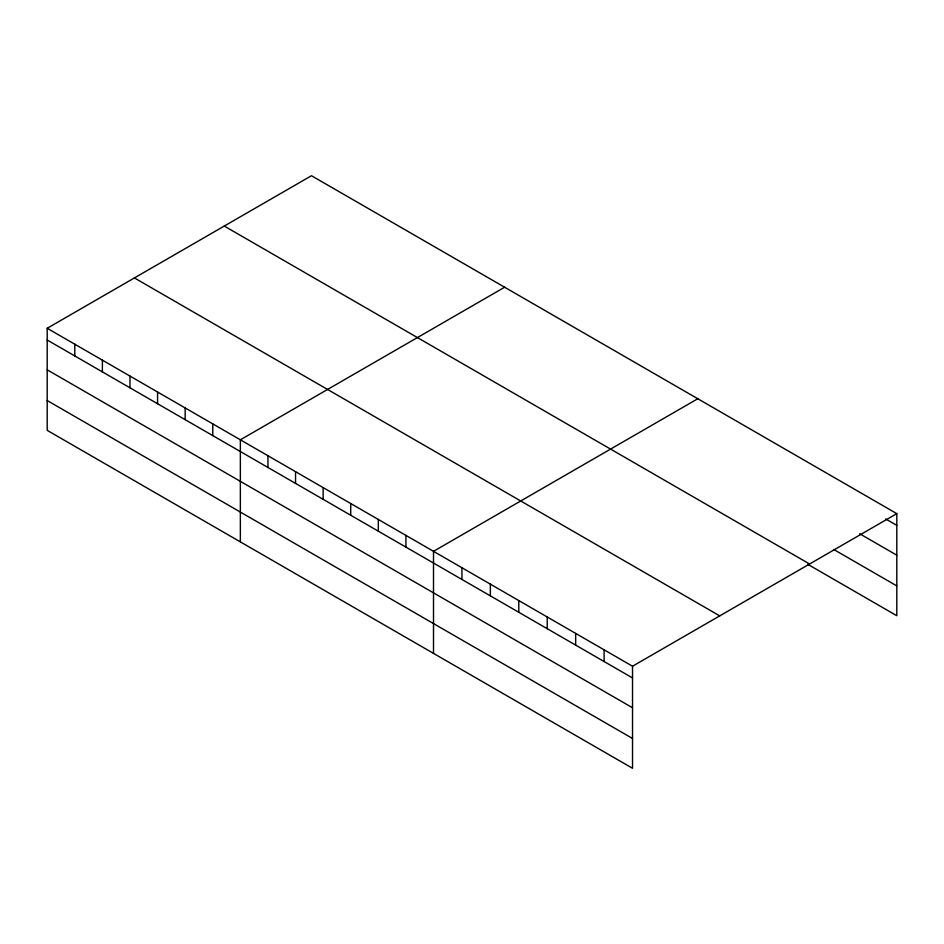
<?xml version="1.0" encoding="UTF-8"?>
<svg xmlns="http://www.w3.org/2000/svg" width="944" height="944" viewBox="0 0 944 944"><rect width="100%" height="100%" fill="white"/><g stroke="black" fill="none" stroke-linecap="round" stroke-linejoin="round"><path stroke-width="1.42" d="M632.527 707.764L632.527 666.228L47.2 328.288L47.2 430.358L632.527 768.286L632.527 707.764L47.2 369.824M807.804 564.323L896.8 615.712L896.8 513.642L311.473 175.714L47.2 328.288M504.639 287.224L240.354 439.81L240.354 541.868M697.793 398.746L433.508 551.331L433.508 653.39M632.527 666.228L896.8 513.642M885.673 518.94L896.8 525.371M859.713 533.773L896.8 555.178M833.764 549.502L896.8 585.894M224.271 226.064L809.586 563.993M134.414 277.937L719.729 615.877M47.2 340.017L632.527 677.945M47.2 400.539L632.527 738.479M604.089 649.814L604.089 661.532M575.663 633.4L575.663 645.118M547.237 616.987L547.237 628.704M518.799 600.573L518.799 612.29M490.373 584.159L490.373 595.876M461.946 567.745L461.946 579.463M405.92 535.39L405.92 547.119M378.32 519.46L378.32 531.189M350.731 503.53L350.731 515.259M323.143 487.6L323.143 499.329M295.543 471.67L295.543 483.387M267.954 455.74L267.954 467.457M212.766 423.88L212.766 435.597M185.166 407.95L185.166 419.667M157.577 392.02L157.577 403.737M129.977 376.09L129.977 387.807M102.389 360.148L102.389 371.877M74.788 344.218L74.788 355.947"/></g></svg>
